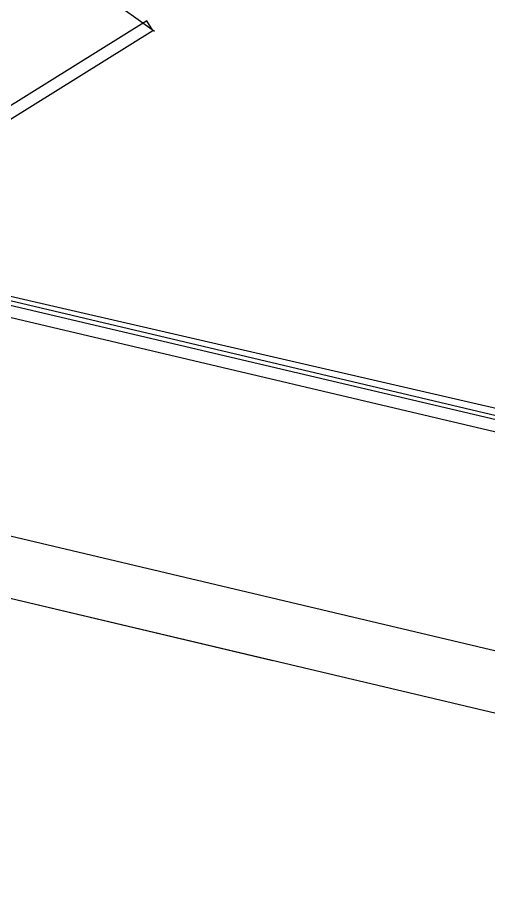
# Model space of a CAD drawing. Header units: feet. Extents: x -84 to 198, y -22 to 181.
# Drawn here: x 107.5 to 112.68, y 37.61 to 47.14 of the extents above; entities that cross this region are included whole.
import ezdxf

# ---------------------------------------------------------------- set-up
doc = ezdxf.new("R2010")
doc.units = ezdxf.units.FT
doc.layers.add('A-AREA-UNIDAD', color=30, linetype='CONTINUOUS')
doc.layers.add('A-LINEA', color=7, linetype='CONTINUOUS')

msp = doc.modelspace()

# ---------------------------------------------------------------- linework, layer by layer
at = {"layer": 'A-AREA-UNIDAD'}
for points in [[(73.792, 68.16), (85.6, 65.3689), (85.6, 64.32), (84.608, 60.16), (88.448, 59.2889), (88.48, 59.04), (98.72, 56.64), (98.752, 55.36), (96.16, 44.1956), (102.08, 42.8089), (103.008, 42.8089), (105.232, 42.2756), (105.712, 44.2844), (106, 44.32), (106.352, 45.4044), (106.32, 44.32), (118.96, 41.4044), (119.808, 41.4044), (119.84, 40.32), (119.392, 38.56), (124.512, 37.3156)], [(124.48, 36.7289), (114.32, 38.9689), (114.288, 40.5156), (114.688, 42.1156), (106.32, 44.0889), (106.352, 45.3689), (105.52, 42.0444), (104.4, 42.0089), (96.128, 43.9644), (96, 44.4444), (95.84, 43.68), (95.648, 43.52), (90.272, 44.8), (90, 45.0133), (90.16, 45.8844), (81.44, 48)]]:
    msp.add_lwpolyline(points, dxfattribs=at)
at = {"layer": 'A-LINEA'}
for p, q in [((109.0042, 46.9795), (107.2456, 48.2483)), ((119.0667, 41.2178), (106.2267, 44.2444)), ((106.2933, 44.2844), (119.08, 41.2578)), ((95.9733, 44.1378), (114.4533, 39.7644)), ((95.8267, 43.4844), (114.3067, 39.1111)), ((97.7733, 43.0311), (110.3067, 40.0578)), ((97.7733, 43.0311), (110.3067, 40.0578)), ((97.7733, 43.0311), (110.3067, 40.0578))]:
    msp.add_line(p, q, dxfattribs=at)
msp.add_lwpolyline([(106.5867, 45.4978), (108.9867, 46.9911), (108.92, 47.0978), (106.52, 45.6044), (106.5867, 45.4978)], dxfattribs=at)

doc.saveas('drawing.dxf')
